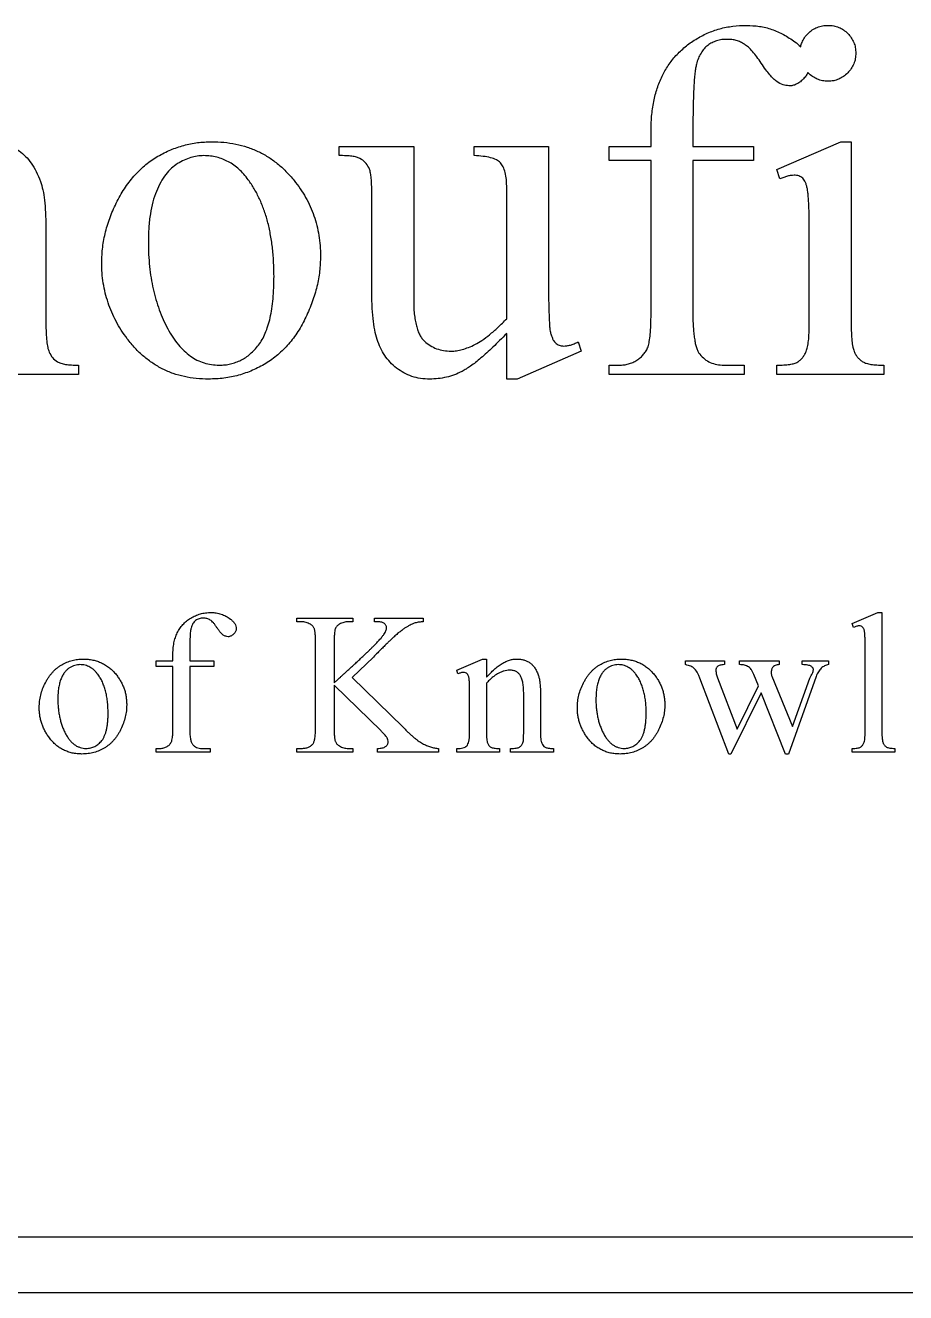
# Model space of a CAD drawing. Header units: millimetres. Extents: x -130 to 450, y -100 to 100.
# Drawn here: x 127.4 to 206.2, y -100 to 13.4 of the extents above; entities that cross this region are included whole.
import ezdxf

# ---------------------------------------------------------------- set-up
doc = ezdxf.new("R2010")
doc.units = ezdxf.units.MM

msp = doc.modelspace()

# ---------------------------------------------------------------- linework, layer by layer
at = {"color": 7, "linetype": 'Continuous', "lineweight": 25}
for p, q in [((183.43, 2.6), (183.43, 3.89)), ((187.18, 4.06), (187.18, 2.6)), ((155.51, 2.6), (162.18, 2.6)), ((155.51, 1.77), (155.51, 2.6)), ((162.18, 2.6), (162.18, -11.09)), ((167.59, 2.6), (174.26, 2.6)), ((167.59, 1.77), (167.59, 2.6)), ((174.26, 2.6), (174.26, -9.9)), ((179.68, 2.6), (183.43, 2.6)), ((179.68, 1.35), (179.68, 2.6)), ((187.18, 2.6), (192.59, 2.6)), ((192.59, 2.6), (192.59, 1.35)), ((194.68, 0.52), (200.42, 3.02)), ((200.42, 3.02), (201.34, 3.02)), ((201.34, 3.02), (201.34, -13.23)), ((183.43, 1.35), (179.68, 1.35)), ((183.43, -12.4), (183.43, 1.35)), ((187.18, 1.35), (187.18, -12.4)), ((192.59, 1.35), (187.18, 1.35)), ((194.94, -0.32), (194.68, 0.52)), ((158.43, -10.27), (158.43, -1.15)), ((170.51, -12.83), (170.51, -1.15)), ((129.26, -4.6), (129.26, -13.23)), ((197.59, -13.23), (197.59, -5.32)), ((170.51, -18.23), (170.51, -14.15)), ((177.18, -15.73), (171.45, -18.23)), ((176.91, -14.9), (177.18, -15.73)), ((132.18, -16.98), (132.18, -17.82)), ((179.68, -16.98), (180.57, -16.98)), ((179.68, -17.82), (179.68, -16.98)), ((189.95, -16.98), (191.76, -16.98)), ((191.76, -16.98), (191.76, -17.82)), ((194.68, -17.82), (194.68, -16.98)), ((204.26, -16.98), (204.26, -17.82)), ((132.18, -17.82), (122.59, -17.82)), ((191.76, -17.82), (179.68, -17.82)), ((204.26, -17.82), (194.68, -17.82)), ((171.45, -18.23), (170.51, -18.23)), ((151.73, -39.62), (156.73, -39.62)), ((151.73, -39.96), (151.73, -39.62)), ((156.73, -39.62), (156.73, -39.96)), ((158.67, -39.62), (163.02, -39.62)), ((158.67, -39.96), (158.67, -39.62)), ((163.02, -39.62), (163.02, -39.96)), ((201.43, -40.12), (203.72, -39.12)), ((203.72, -39.12), (204.09, -39.12)), ((204.09, -39.12), (204.09, -49.79)), ((152.14, -39.96), (151.73, -39.96)), ((156.73, -39.96), (156.33, -39.96)), ((158.94, -39.96), (158.67, -39.96)), ((201.56, -40.46), (201.43, -40.12)), ((153.39, -49.46), (153.39, -41.79)), ((155.06, -41.79), (155.06, -45.41)), ((140.63, -43.46), (140.63, -42.94)), ((142.13, -42.87), (142.13, -43.46)), ((202.59, -49.79), (202.59, -42.46)), ((139.13, -43.46), (140.63, -43.46)), ((139.13, -43.96), (139.13, -43.46)), ((140.63, -43.96), (139.13, -43.96)), ((140.63, -49.46), (140.63, -43.96)), ((142.13, -43.46), (144.29, -43.46)), ((142.13, -43.96), (142.13, -49.46)), ((144.29, -43.96), (142.13, -43.96)), ((144.29, -43.46), (144.29, -43.96)), ((158.57, -43.11), (156.67, -44.93)), ((166.03, -44.29), (168.33, -43.29)), ((168.33, -43.29), (168.69, -43.29)), ((168.69, -43.29), (168.69, -44.92)), ((186.52, -43.46), (189.99, -43.46)), ((186.52, -43.79), (186.52, -43.46)), ((189.99, -43.46), (189.99, -43.79)), ((191.35, -43.46), (194.9, -43.46)), ((191.35, -43.79), (191.35, -43.46)), ((194.9, -43.46), (194.9, -43.79)), ((196.96, -43.46), (199.32, -43.46)), ((196.96, -43.79), (196.96, -43.46)), ((199.32, -43.46), (199.32, -43.79)), ((156.67, -44.93), (161.24, -49.39)), ((166.14, -44.62), (166.03, -44.29)), ((190.4, -51.79), (187.79, -44.99)), ((189.38, -44.96), (191.14, -49.57)), ((193.04, -45.7), (192.63, -44.66)), ((194.25, -44.82), (196.09, -49.34)), ((198.2, -44.85), (195.74, -51.79)), ((196.09, -49.34), (197.63, -44.99)), ((155.06, -45.62), (155.06, -49.46)), ((159.26, -49.72), (155.06, -45.62)), ((168.69, -45.45), (168.69, -49.79)), ((172.03, -49.79), (172.03, -46.42)), ((173.53, -46.34), (173.53, -49.79)), ((193.28, -46.31), (190.57, -51.79)), ((191.14, -49.57), (193.04, -45.7)), ((195.46, -51.79), (193.28, -46.31)), ((167.19, -49.79), (167.19, -46.62)), ((139.13, -51.29), (139.48, -51.29)), ((139.13, -51.62), (139.13, -51.29)), ((143.96, -51.62), (139.13, -51.62)), ((143.24, -51.29), (143.96, -51.29)), ((143.96, -51.29), (143.96, -51.62)), ((151.73, -51.29), (152.14, -51.29)), ((151.73, -51.62), (151.73, -51.29)), ((156.73, -51.62), (151.73, -51.62)), ((156.33, -51.29), (156.73, -51.29)), ((156.73, -51.29), (156.73, -51.62)), ((158.93, -51.62), (158.93, -51.29)), ((164.39, -51.62), (158.93, -51.62)), ((164.39, -51.29), (164.39, -51.62)), ((166.03, -51.29), (166.19, -51.29)), ((166.03, -51.62), (166.03, -51.29)), ((169.86, -51.62), (166.03, -51.62)), ((169.86, -51.29), (169.86, -51.62)), ((170.86, -51.29), (171.01, -51.29)), ((170.86, -51.62), (170.86, -51.29)), ((174.69, -51.62), (170.86, -51.62)), ((174.69, -51.29), (174.69, -51.62)), ((190.57, -51.79), (190.4, -51.79)), ((195.74, -51.79), (195.46, -51.79)), ((201.43, -51.62), (201.43, -51.29)), ((205.26, -51.62), (201.43, -51.62)), ((205.26, -51.29), (205.26, -51.62)), ((-90, -95), (410, -95)), ((-90, -100), (410, -100))]:
    msp.add_line(p, q, dxfattribs=at)
for points, knots in [([(183.43, 3.89), (183.43, 4.36), (183.45, 5.27), (183.64, 6.58), (183.95, 7.78), (184.38, 8.88), (184.95, 9.86), (185.64, 10.74), (186.47, 11.53), (187.41, 12.2), (188.45, 12.75), (189.57, 13.15), (190.75, 13.39), (191.56, 13.42), (191.97, 13.43)], [0, 0, 0, 0, 0.097979, 0.189595, 0.274393, 0.354983, 0.432594, 0.510026, 0.587885, 0.668751, 0.750274, 0.831754, 0.914565, 1, 1, 1, 1]), ([(191.97, 13.43), (192.36, 13.42), (193.13, 13.38), (194.25, 13.1), (195.32, 12.63), (195.97, 12.19), (196.3, 11.97)], [0, 0, 0, 0, 0.249049, 0.494674, 0.742774, 1, 1, 1, 1]), ([(196.82, 11.52), (196.85, 11.65), (196.94, 11.93), (197.15, 12.34), (197.47, 12.71), (197.85, 13.04), (198.29, 13.27), (198.77, 13.41), (199.1, 13.42), (199.27, 13.43)], [0.146384, 0.146384, 0.146384, 0.146384, 0.2488428, 0.3702123, 0.4958378, 0.6227317, 0.7463362, 0.870427, 1, 1, 1, 1]), ([(199.27, 13.43), (199.44, 13.43), (199.77, 13.41), (200.24, 13.26), (200.67, 13.04), (201.04, 12.71), (201.36, 12.34), (201.59, 11.91), (201.73, 11.44), (201.75, 11.11), (201.76, 10.95)], [0, 0, 0, 0, 0.128798, 0.25054, 0.373518, 0.5, 0.626482, 0.74946, 0.871202, 1, 1, 1, 1]), ([(190.25, 12.18), (190.08, 12.18), (189.76, 12.17), (189.3, 12.06), (188.88, 11.89), (188.5, 11.65), (188.16, 11.34), (187.88, 10.94), (187.65, 10.47), (187.5, 10.02), (187.41, 9.57), (187.34, 9.12), (187.29, 8.55), (187.25, 7.87), (187.22, 7.08), (187.19, 6.18), (187.18, 5.16), (187.18, 4.44), (187.18, 4.06)], [0, 0, 0, 0, 0.050787, 0.098018, 0.144081, 0.189955, 0.236201, 0.284883, 0.337666, 0.395444, 0.430886, 0.478036, 0.536293, 0.605798, 0.687218, 0.779942, 0.883973, 1, 1, 1, 1]), ([(191.78, 11.74), (191.67, 11.81), (191.44, 11.95), (191.06, 12.08), (190.66, 12.17), (190.39, 12.18), (190.25, 12.18)], [0, 0, 0, 0, 0.248112, 0.495866, 0.742445, 1, 1, 1, 1]), ([(195.77, 8.02), (195.59, 8.04), (195.21, 8.09), (194.74, 8.34), (194.36, 8.66), (194.03, 9.02), (193.66, 9.49), (193.3, 10.04), (192.92, 10.6), (192.53, 11.08), (192.17, 11.47), (191.9, 11.65), (191.78, 11.74)], [0, 0, 0, 0, 0.095556, 0.206053, 0.275264, 0.362271, 0.467164, 0.592324, 0.718144, 0.827022, 0.921352, 1, 1, 1, 1]), ([(201.76, 10.95), (201.75, 10.78), (201.73, 10.45), (201.59, 9.98), (201.36, 9.54), (201.04, 9.16), (200.66, 8.84), (200.24, 8.6), (199.77, 8.46), (199.44, 8.44), (199.27, 8.43)], [0, 0, 0, 0, 0.128162, 0.250892, 0.373264, 0.501672, 0.62753, 0.750696, 0.871838, 1, 1, 1, 1]), ([(197.46, 9.2), (197.46, 9.19), (197.4, 9.08), (197.27, 8.86), (197.02, 8.58), (196.73, 8.33), (196.42, 8.15), (196.1, 8.03), (195.88, 8.02), (195.77, 8.02)], [0.2208136, 0.2208136, 0.2208136, 0.2208136, 0.2315426, 0.3574728, 0.4967245, 0.6344559, 0.7612085, 0.8824936, 1, 1, 1, 1]), ([(199.27, 8.43), (199.1, 8.44), (198.77, 8.46), (198.3, 8.6), (197.87, 8.84), (197.6, 9.06), (197.47, 9.19), (197.46, 9.2)], [0, 0, 0, 0, 0.127533, 0.2496606, 0.3722219, 0.5, 0.511951, 0.511951, 0.511951, 0.511951]), ([(123.99, 3.02), (124.26, 3.01), (124.78, 2.99), (125.54, 2.83), (126.24, 2.58), (126.87, 2.2), (127.46, 1.71), (127.97, 1.09), (128.42, 0.33), (128.65, -0.24), (128.77, -0.54)], [0, 0, 0, 0, 0.126236, 0.24459, 0.359335, 0.472245, 0.589054, 0.713146, 0.849393, 1, 1, 1, 1]), ([(134.26, -7.8), (134.27, -7.34), (134.31, -6.41), (134.58, -5.03), (135.01, -3.65), (135.52, -2.53), (135.99, -1.66), (136.37, -1.04), (136.8, -0.47), (137.24, 0.06), (137.71, 0.54), (138.2, 0.98), (138.72, 1.38), (139.46, 1.83), (140.41, 2.31), (141.6, 2.71), (142.82, 2.98), (143.65, 3), (144.07, 3.02)], [0, 0, 0, 0, 0.085205, 0.171356, 0.259661, 0.351428, 0.397563, 0.442637, 0.485963, 0.528389, 0.569807, 0.610451, 0.650808, 0.690992, 0.769929, 0.846679, 0.923228, 1, 1, 1, 1]), ([(144.07, 3.02), (144.45, 3.01), (145.18, 2.99), (146.26, 2.82), (147.27, 2.55), (148.23, 2.17), (149.14, 1.69), (149.98, 1.08), (150.77, 0.37), (151.23, -0.17), (151.47, -0.44)], [0, 0, 0, 0, 0.133184, 0.260762, 0.384261, 0.505075, 0.625496, 0.747346, 0.871501, 1, 1, 1, 1]), ([(143.39, 1.77), (143.2, 1.76), (142.8, 1.74), (142.21, 1.6), (141.62, 1.38), (141.03, 1.06), (140.46, 0.65), (139.96, 0.08), (139.51, -0.62), (139.12, -1.45), (138.8, -2.4), (138.59, -3.48), (138.45, -4.69), (138.43, -5.54), (138.43, -5.98)], [0, 0, 0, 0, 0.057086, 0.114771, 0.176202, 0.240704, 0.308495, 0.381023, 0.461005, 0.549257, 0.646645, 0.753179, 0.87092, 1, 1, 1, 1]), ([(147.37, -0.39), (147.24, -0.22), (146.99, 0.12), (146.55, 0.56), (146.09, 0.94), (145.6, 1.23), (145.09, 1.47), (144.55, 1.64), (143.98, 1.75), (143.59, 1.76), (143.39, 1.77)], [0, 0, 0, 0, 0.13773, 0.267731, 0.392513, 0.51413, 0.632878, 0.753106, 0.874022, 1, 1, 1, 1]), ([(158.43, -1.15), (158.42, -0.94), (158.41, -0.56), (158.37, -0.04), (158.29, 0.38), (158.14, 0.79), (157.85, 1.19), (157.45, 1.49), (157.04, 1.65), (156.62, 1.73), (156.1, 1.77), (155.72, 1.77), (155.51, 1.77)], [0, 0, 0, 0, 0.126966, 0.231806, 0.318137, 0.384667, 0.498383, 0.613655, 0.681897, 0.766932, 0.873089, 1, 1, 1, 1]), ([(170.51, -1.15), (170.5, -0.89), (170.5, -0.42), (170.39, 0.23), (170.22, 0.74), (169.96, 1.15), (169.56, 1.43), (169.03, 1.61), (168.36, 1.73), (167.86, 1.75), (167.59, 1.77)], [0, 0, 0, 0, 0.158927, 0.291646, 0.400524, 0.490827, 0.581572, 0.694331, 0.832775, 1, 1, 1, 1]), ([(196.23, 0.02), (196.14, 0.01), (195.94, 0), (195.63, -0.07), (195.29, -0.17), (195.06, -0.27), (194.94, -0.32)], [0, 0, 0, 0, 0.209521, 0.443091, 0.707545, 1, 1, 1, 1]), ([(197.42, -1.21), (197.4, -1.1), (197.35, -0.91), (197.26, -0.64), (197.15, -0.42), (196.97, -0.21), (196.66, -0.01), (196.38, 0.01), (196.23, 0.02)], [0, 0, 0, 0, 0.1706288, 0.3211883, 0.4461506, 0.5587472, 0.7663823, 1, 1, 1, 1]), ([(128.77, -0.54), (128.85, -0.79), (129.02, -1.33), (129.15, -2.27), (129.24, -3.37), (129.25, -4.17), (129.26, -4.6)], [0, 0, 0, 0, 0.189566, 0.417492, 0.687761, 1, 1, 1, 1]), ([(149.68, -9.01), (149.67, -8.57), (149.65, -7.7), (149.55, -6.44), (149.36, -5.25), (149.12, -4.13), (148.8, -3.09), (148.4, -2.11), (147.93, -1.21), (147.56, -0.66), (147.37, -0.39)], [0, 0, 0, 0, 0.147098, 0.286715, 0.41879, 0.54443, 0.664662, 0.78014, 0.891782, 1, 1, 1, 1]), ([(151.47, -0.44), (151.66, -0.69), (152.03, -1.18), (152.52, -1.96), (152.93, -2.77), (153.26, -3.61), (153.52, -4.47), (153.7, -5.37), (153.82, -6.29), (153.83, -6.91), (153.84, -7.22)], [0, 0, 0, 0, 0.127751, 0.252236, 0.375792, 0.498193, 0.621569, 0.744918, 0.871081, 1, 1, 1, 1]), ([(197.59, -5.32), (197.59, -5.07), (197.6, -4.58), (197.58, -3.9), (197.57, -3.28), (197.56, -2.73), (197.53, -2.25), (197.5, -1.84), (197.47, -1.5), (197.44, -1.3), (197.42, -1.21)], [0, 0, 0, 0, 0.183531, 0.35127, 0.501609, 0.634548, 0.751799, 0.851789, 0.93444, 1, 1, 1, 1]), ([(138.43, -5.98), (138.43, -6.35), (138.44, -7.07), (138.53, -8.14), (138.66, -9.17), (138.85, -10.16), (139.1, -11.11), (139.4, -12.02), (139.75, -12.9), (140.15, -13.72), (140.6, -14.48), (141.09, -15.15), (141.62, -15.71), (142.18, -16.18), (142.77, -16.54), (143.41, -16.8), (144.08, -16.95), (144.54, -16.97), (144.77, -16.98)], [0, 0, 0, 0, 0.079275, 0.155505, 0.229811, 0.301493, 0.371825, 0.440524, 0.507876, 0.574385, 0.637946, 0.696969, 0.752044, 0.803378, 0.852949, 0.901687, 0.949978, 1, 1, 1, 1]), ([(136.54, -14.62), (136.35, -14.36), (135.99, -13.86), (135.53, -13.06), (135.14, -12.24), (134.82, -11.4), (134.56, -10.53), (134.39, -9.64), (134.27, -8.73), (134.26, -8.11), (134.26, -7.8)], [0, 0, 0, 0, 0.128499, 0.254011, 0.377298, 0.500828, 0.623214, 0.747373, 0.872771, 1, 1, 1, 1]), ([(153.84, -7.22), (153.82, -7.68), (153.79, -8.59), (153.54, -9.96), (153.12, -11.33), (152.65, -12.46), (152.2, -13.34), (151.83, -13.97), (151.42, -14.56), (150.99, -15.1), (150.52, -15.6), (150.03, -16.05), (149.5, -16.47), (148.75, -16.96), (147.77, -17.47), (146.51, -17.91), (145.19, -18.19), (144.29, -18.22), (143.83, -18.23)], [0, 0, 0, 0, 0.081802, 0.164727, 0.25116, 0.340895, 0.386013, 0.429836, 0.472733, 0.514602, 0.555425, 0.595982, 0.636502, 0.676999, 0.757054, 0.836503, 0.917023, 1, 1, 1, 1]), ([(144.77, -16.98), (144.95, -16.98), (145.29, -16.97), (145.79, -16.88), (146.27, -16.74), (146.73, -16.54), (147.16, -16.29), (147.56, -15.98), (147.94, -15.61), (148.3, -15.18), (148.64, -14.69), (148.91, -14.11), (149.15, -13.46), (149.35, -12.72), (149.49, -11.91), (149.6, -11.02), (149.67, -10.04), (149.67, -9.37), (149.68, -9.01)], [0, 0, 0, 0, 0.049534, 0.097825, 0.144973, 0.191502, 0.238909, 0.287022, 0.336879, 0.389534, 0.445276, 0.505844, 0.571782, 0.643484, 0.722082, 0.807453, 0.899802, 1, 1, 1, 1]), ([(174.26, -9.9), (174.26, -10.16), (174.26, -10.66), (174.26, -11.37), (174.28, -11.99), (174.3, -12.53), (174.32, -13), (174.33, -13.38), (174.36, -13.69), (174.4, -13.98), (174.48, -14.26), (174.58, -14.55), (174.7, -14.79), (174.89, -15.02), (175.18, -15.22), (175.45, -15.26), (175.59, -15.27)], [0, 0, 0, 0, 0.1315046, 0.2488856, 0.3532425, 0.443507, 0.5218256, 0.5860305, 0.637399, 0.6747482, 0.7330018, 0.7838852, 0.8281254, 0.8659771, 0.9334997, 1, 1, 1, 1]), ([(163.61, -18.23), (163.34, -18.22), (162.8, -18.2), (162.02, -18.01), (161.3, -17.69), (160.64, -17.26), (160.06, -16.73), (159.57, -16.12), (159.19, -15.43), (158.89, -14.67), (158.67, -13.78), (158.53, -12.76), (158.44, -11.57), (158.43, -10.72), (158.43, -10.27)], [0, 0, 0, 0, 0.07698, 0.150265, 0.222235, 0.295142, 0.368269, 0.440086, 0.511815, 0.585875, 0.668094, 0.764576, 0.874879, 1, 1, 1, 1]), ([(162.18, -11.09), (162.18, -11.32), (162.18, -11.76), (162.23, -12.38), (162.3, -12.94), (162.41, -13.44), (162.55, -13.88), (162.7, -14.27), (162.91, -14.59), (163.21, -14.92), (163.65, -15.25), (164.23, -15.53), (164.86, -15.7), (165.29, -15.72), (165.51, -15.73)], [0, 0, 0, 0, 0.104317, 0.199928, 0.28618, 0.363537, 0.43423, 0.496966, 0.553724, 0.605776, 0.704314, 0.800711, 0.898289, 1, 1, 1, 1]), ([(180.57, -16.98), (180.71, -16.98), (180.99, -16.97), (181.4, -16.88), (181.8, -16.75), (182.16, -16.55), (182.49, -16.31), (182.77, -16.02), (183, -15.7), (183.18, -15.31), (183.29, -14.81), (183.38, -14.17), (183.41, -13.34), (183.42, -12.73), (183.43, -12.4)], [0, 0, 0, 0, 0.069195, 0.135488, 0.202012, 0.268495, 0.334432, 0.398814, 0.461227, 0.524451, 0.602117, 0.70675, 0.83881, 1, 1, 1, 1]), ([(187.18, -12.4), (187.17, -12.63), (187.17, -13.06), (187.21, -13.67), (187.25, -14.22), (187.33, -14.7), (187.4, -15.12), (187.51, -15.48), (187.62, -15.78), (187.74, -15.93), (187.79, -16.01)], [0, 0, 0, 0, 0.1827179, 0.3480927, 0.497928, 0.6293613, 0.7440941, 0.8430392, 0.9288541, 1, 1, 1, 1]), ([(129.26, -13.23), (129.26, -13.53), (129.27, -14.06), (129.32, -14.79), (129.39, -15.36), (129.5, -15.68), (129.55, -15.82)], [0, 0, 0, 0, 0.336328, 0.613514, 0.832993, 1, 1, 1, 1]), ([(165.51, -15.73), (165.68, -15.72), (166.02, -15.71), (166.55, -15.59), (167.1, -15.39), (167.7, -15.14), (168.33, -14.75), (169.01, -14.24), (169.75, -13.59), (170.25, -13.09), (170.51, -12.83)], [0, 0, 0, 0, 0.0826883, 0.1736467, 0.2713093, 0.3795482, 0.502248, 0.6459986, 0.811933, 1, 1, 1, 1]), ([(194.68, -16.98), (194.89, -16.98), (195.28, -16.97), (195.81, -16.93), (196.22, -16.84), (196.55, -16.72), (196.78, -16.53), (196.99, -16.32), (197.17, -16.06), (197.33, -15.73), (197.46, -15.31), (197.53, -14.75), (197.58, -14.04), (197.59, -13.52), (197.59, -13.23)], [0, 0, 0, 0, 0.112153, 0.205259, 0.279081, 0.336012, 0.385886, 0.43685, 0.492701, 0.552556, 0.626732, 0.725093, 0.850112, 1, 1, 1, 1]), ([(201.34, -13.23), (201.35, -13.52), (201.35, -14.05), (201.39, -14.76), (201.47, -15.31), (201.58, -15.73), (201.74, -16.04), (201.92, -16.29), (202.14, -16.51), (202.39, -16.7), (202.72, -16.84), (203.14, -16.92), (203.67, -16.98), (204.05, -16.98), (204.26, -16.98)], [0, 0, 0, 0, 0.152269, 0.276145, 0.374566, 0.445945, 0.503789, 0.558741, 0.61054, 0.662966, 0.722935, 0.797921, 0.890066, 1, 1, 1, 1]), ([(143.83, -18.23), (143.46, -18.22), (142.73, -18.2), (141.66, -18.03), (140.65, -17.75), (139.71, -17.35), (138.82, -16.83), (137.99, -16.21), (137.22, -15.47), (136.77, -14.91), (136.54, -14.62)], [0, 0, 0, 0, 0.131786, 0.258818, 0.381131, 0.502198, 0.622191, 0.744251, 0.869436, 1, 1, 1, 1]), ([(170.51, -14.15), (170.3, -14.36), (169.89, -14.77), (169.3, -15.36), (168.74, -15.87), (168.22, -16.33), (167.75, -16.73), (167.3, -17.05), (166.9, -17.32), (166.42, -17.6), (165.83, -17.86), (165.11, -18.07), (164.37, -18.21), (163.87, -18.22), (163.61, -18.23)], [0, 0, 0, 0, 0.109695, 0.20993, 0.301888, 0.385006, 0.460524, 0.526989, 0.584867, 0.635657, 0.727686, 0.818121, 0.908488, 1, 1, 1, 1]), ([(129.55, -15.82), (129.64, -15.99), (129.82, -16.33), (130.21, -16.66), (130.62, -16.84), (131.05, -16.92), (131.58, -16.98), (131.96, -16.98), (132.18, -16.98)], [0, 0, 0, 0, 0.186247, 0.372458, 0.483365, 0.622047, 0.794567, 1, 1, 1, 1]), ([(175.59, -15.27), (175.69, -15.26), (175.9, -15.25), (176.22, -15.19), (176.56, -15.06), (176.79, -14.96), (176.91, -14.9)], [0, 0, 0, 0, 0.217179, 0.457013, 0.715835, 1, 1, 1, 1]), ([(187.79, -16.01), (187.93, -16.16), (188.2, -16.46), (188.73, -16.75), (189.31, -16.96), (189.73, -16.97), (189.95, -16.98)], [0, 0, 0, 0, 0.249686, 0.490095, 0.736083, 1, 1, 1, 1]), ([(140.63, -42.94), (140.63, -42.75), (140.64, -42.39), (140.71, -41.86), (140.84, -41.38), (141.01, -40.94), (141.23, -40.55), (141.51, -40.2), (141.84, -39.88), (142.22, -39.61), (142.64, -39.4), (143.08, -39.24), (143.56, -39.14), (143.88, -39.13), (144.05, -39.12)], [0, 0, 0, 0, 0.097979, 0.189595, 0.274393, 0.354983, 0.432594, 0.510026, 0.587885, 0.668751, 0.750274, 0.831754, 0.914565, 1, 1, 1, 1]), ([(143.36, -39.62), (143.29, -39.62), (143.16, -39.63), (142.98, -39.67), (142.81, -39.74), (142.66, -39.84), (142.52, -39.96), (142.41, -40.12), (142.32, -40.31), (142.25, -40.49), (142.22, -40.67), (142.19, -40.85), (142.17, -41.07), (142.16, -41.35), (142.14, -41.66), (142.13, -42.02), (142.13, -42.43), (142.13, -42.72), (142.13, -42.87)], [0, 0, 0, 0, 0.050787, 0.098018, 0.144081, 0.189955, 0.236201, 0.284883, 0.337666, 0.395444, 0.430886, 0.478036, 0.536293, 0.605798, 0.687218, 0.779942, 0.883973, 1, 1, 1, 1]), ([(143.97, -39.8), (143.92, -39.77), (143.83, -39.72), (143.68, -39.66), (143.52, -39.63), (143.41, -39.62), (143.36, -39.62)], [0, 0, 0, 0, 0.248112, 0.495866, 0.742445, 1, 1, 1, 1]), ([(144.05, -39.12), (144.2, -39.13), (144.51, -39.14), (144.95, -39.26), (145.38, -39.44), (145.64, -39.62), (145.77, -39.71)], [0, 0, 0, 0, 0.249049, 0.494674, 0.742774, 1, 1, 1, 1]), ([(145.56, -41.29), (145.49, -41.28), (145.34, -41.26), (145.15, -41.16), (145, -41.03), (144.87, -40.89), (144.72, -40.7), (144.57, -40.48), (144.42, -40.25), (144.27, -40.06), (144.12, -39.91), (144.02, -39.83), (143.97, -39.8)], [0, 0, 0, 0, 0.095556, 0.206053, 0.275264, 0.362271, 0.467164, 0.592324, 0.718144, 0.827022, 0.921352, 1, 1, 1, 1]), ([(146.29, -40.57), (146.29, -40.62), (146.28, -40.7), (146.24, -40.83), (146.16, -40.95), (146.06, -41.06), (145.95, -41.16), (145.83, -41.23), (145.7, -41.28), (145.61, -41.29), (145.56, -41.29)], [0, 0, 0, 0, 0.115441, 0.231543, 0.357473, 0.496724, 0.634456, 0.761209, 0.882494, 1, 1, 1, 1]), ([(145.77, -39.71), (145.85, -39.77), (146, -39.89), (146.17, -40.11), (146.28, -40.33), (146.29, -40.5), (146.29, -40.57)], [0, 0, 0, 0, 0.287119, 0.540647, 0.774331, 1, 1, 1, 1]), ([(152.93, -40.17), (152.87, -40.14), (152.74, -40.07), (152.55, -40.01), (152.34, -39.96), (152.21, -39.96), (152.14, -39.96)], [0, 0, 0, 0, 0.255494, 0.504662, 0.751525, 1, 1, 1, 1]), ([(153.28, -40.55), (153.26, -40.52), (153.23, -40.44), (153.15, -40.34), (153.05, -40.25), (152.97, -40.2), (152.93, -40.17)], [0, 0, 0, 0, 0.223574, 0.460134, 0.7158, 1, 1, 1, 1]), ([(153.39, -41.79), (153.39, -41.71), (153.39, -41.57), (153.39, -41.37), (153.38, -41.18), (153.37, -41.02), (153.35, -40.88), (153.33, -40.75), (153.31, -40.64), (153.29, -40.58), (153.28, -40.55)], [0, 0, 0, 0, 0.17971, 0.342746, 0.489146, 0.6212, 0.738882, 0.84024, 0.92795, 1, 1, 1, 1]), ([(155.54, -40.16), (155.49, -40.19), (155.41, -40.24), (155.31, -40.34), (155.22, -40.46), (155.15, -40.61), (155.11, -40.8), (155.08, -41.06), (155.06, -41.4), (155.06, -41.65), (155.06, -41.79)], [0, 0, 0, 0, 0.083395, 0.162866, 0.243456, 0.327042, 0.432175, 0.579351, 0.767901, 1, 1, 1, 1]), ([(156.33, -39.96), (156.26, -39.96), (156.12, -39.96), (155.92, -40), (155.73, -40.07), (155.6, -40.13), (155.54, -40.16)], [0, 0, 0, 0, 0.24618, 0.490174, 0.742168, 1, 1, 1, 1]), ([(159.75, -40.47), (159.75, -40.43), (159.74, -40.37), (159.7, -40.27), (159.64, -40.19), (159.56, -40.1), (159.45, -40.04), (159.31, -39.99), (159.13, -39.96), (159.01, -39.96), (158.94, -39.96)], [0, 0, 0, 0, 0.093168, 0.185083, 0.281789, 0.388686, 0.50913, 0.646413, 0.809562, 1, 1, 1, 1]), ([(159.51, -41.09), (159.55, -41.03), (159.61, -40.92), (159.69, -40.76), (159.74, -40.61), (159.74, -40.51), (159.75, -40.47)], [0, 0, 0, 0, 0.3001591, 0.5612078, 0.7925491, 1, 1, 1, 1]), ([(163.02, -39.96), (162.9, -39.96), (162.66, -39.97), (162.37, -40.04), (162.14, -40.12), (161.96, -40.2), (161.76, -40.3), (161.54, -40.43), (161.29, -40.58), (161.03, -40.79), (160.73, -41.02), (160.53, -41.2), (160.42, -41.29)], [0, 0, 0, 0, 0.123093, 0.238171, 0.297073, 0.364501, 0.439624, 0.524585, 0.620443, 0.731153, 0.858108, 1, 1, 1, 1]), ([(202.06, -40.31), (202.03, -40.32), (201.95, -40.32), (201.83, -40.35), (201.7, -40.39), (201.6, -40.43), (201.56, -40.46)], [0, 0, 0, 0, 0.201697, 0.432659, 0.701076, 1, 1, 1, 1]), ([(202.59, -42.46), (202.59, -42.35), (202.59, -42.15), (202.59, -41.87), (202.59, -41.62), (202.58, -41.41), (202.57, -41.22), (202.56, -41.07), (202.55, -40.94), (202.54, -40.83), (202.51, -40.71), (202.48, -40.59), (202.43, -40.5), (202.35, -40.41), (202.23, -40.33), (202.12, -40.32), (202.06, -40.31)], [0, 0, 0, 0, 0.130291, 0.247558, 0.350728, 0.441958, 0.519115, 0.583322, 0.634537, 0.672925, 0.731927, 0.783096, 0.826336, 0.862623, 0.929492, 1, 1, 1, 1]), ([(156.29, -44.29), (156.4, -44.19), (156.61, -44), (156.92, -43.72), (157.21, -43.45), (157.48, -43.19), (157.74, -42.95), (157.98, -42.72), (158.21, -42.5), (158.42, -42.29), (158.62, -42.1), (158.79, -41.92), (158.95, -41.75), (159.09, -41.59), (159.22, -41.45), (159.34, -41.32), (159.43, -41.2), (159.48, -41.12), (159.51, -41.09)], [0, 0, 0, 0, 0.096476, 0.18806, 0.275179, 0.35822, 0.435989, 0.509688, 0.578928, 0.644109, 0.704026, 0.759901, 0.810937, 0.857539, 0.899713, 0.93747, 0.970913, 1, 1, 1, 1]), ([(160.42, -41.29), (160.4, -41.31), (160.33, -41.37), (160.22, -41.49), (160.05, -41.64), (159.84, -41.85), (159.59, -42.1), (159.29, -42.39), (158.94, -42.74), (158.7, -42.98), (158.57, -43.11)], [0, 0, 0, 0, 0.038321, 0.100744, 0.188692, 0.300749, 0.439038, 0.600734, 0.787958, 1, 1, 1, 1]), ([(128.66, -47.61), (128.67, -47.43), (128.68, -47.06), (128.79, -46.51), (128.96, -45.95), (129.16, -45.51), (129.35, -45.16), (129.51, -44.91), (129.67, -44.68), (129.85, -44.47), (130.04, -44.28), (130.24, -44.1), (130.45, -43.94), (130.74, -43.76), (131.12, -43.57), (131.6, -43.41), (132.09, -43.3), (132.42, -43.29), (132.58, -43.29)], [0, 0, 0, 0, 0.085205, 0.171356, 0.259661, 0.351428, 0.397563, 0.442637, 0.485963, 0.528389, 0.569807, 0.610451, 0.650808, 0.690992, 0.769929, 0.846679, 0.923228, 1, 1, 1, 1]), ([(132.31, -43.79), (132.23, -43.79), (132.08, -43.8), (131.84, -43.86), (131.6, -43.94), (131.37, -44.07), (131.14, -44.24), (130.94, -44.46), (130.76, -44.74), (130.6, -45.07), (130.48, -45.45), (130.39, -45.89), (130.34, -46.37), (130.33, -46.71), (130.33, -46.89)], [0, 0, 0, 0, 0.0570856, 0.1147705, 0.1762021, 0.2407043, 0.3084953, 0.381023, 0.4610052, 0.5492572, 0.646645, 0.753179, 0.8709196, 1, 1, 1, 1]), ([(133.9, -44.65), (133.85, -44.58), (133.75, -44.45), (133.58, -44.27), (133.39, -44.12), (133.2, -44), (132.99, -43.91), (132.77, -43.84), (132.55, -43.79), (132.39, -43.79), (132.31, -43.79)], [0, 0, 0, 0, 0.13773, 0.267731, 0.392513, 0.51413, 0.632878, 0.753106, 0.874022, 1, 1, 1, 1]), ([(132.58, -43.29), (132.73, -43.29), (133.03, -43.3), (133.46, -43.37), (133.87, -43.48), (134.25, -43.63), (134.61, -43.82), (134.95, -44.06), (135.26, -44.35), (135.45, -44.56), (135.55, -44.67)], [0, 0, 0, 0, 0.133184, 0.260762, 0.384261, 0.505075, 0.625496, 0.747346, 0.871501, 1, 1, 1, 1]), ([(168.69, -44.92), (168.81, -44.79), (169.03, -44.55), (169.39, -44.21), (169.73, -43.93), (170.08, -43.7), (170.42, -43.51), (170.75, -43.38), (171.09, -43.3), (171.31, -43.29), (171.42, -43.29)], [0, 0, 0, 0, 0.159311, 0.307304, 0.444215, 0.569757, 0.686838, 0.796613, 0.900243, 1, 1, 1, 1]), ([(171.42, -43.29), (171.53, -43.29), (171.74, -43.3), (172.04, -43.36), (172.32, -43.46), (172.57, -43.61), (172.81, -43.81), (173.01, -44.06), (173.19, -44.36), (173.28, -44.59), (173.33, -44.71)], [0, 0, 0, 0, 0.1262363, 0.2445901, 0.3593354, 0.4722446, 0.5890536, 0.7131459, 0.8493932, 1, 1, 1, 1]), ([(176.83, -47.61), (176.83, -47.43), (176.85, -47.06), (176.96, -46.51), (177.13, -45.95), (177.33, -45.51), (177.52, -45.16), (177.67, -44.91), (177.84, -44.68), (178.02, -44.47), (178.21, -44.28), (178.4, -44.1), (178.61, -43.94), (178.91, -43.76), (179.29, -43.57), (179.76, -43.41), (180.25, -43.3), (180.58, -43.29), (180.75, -43.29)], [0, 0, 0, 0, 0.085205, 0.171356, 0.259661, 0.351428, 0.397563, 0.442637, 0.485963, 0.528389, 0.569807, 0.610451, 0.650808, 0.690992, 0.769929, 0.846679, 0.923228, 1, 1, 1, 1]), ([(180.48, -43.79), (180.4, -43.79), (180.24, -43.8), (180.01, -43.86), (179.77, -43.94), (179.54, -44.07), (179.31, -44.24), (179.11, -44.46), (178.93, -44.74), (178.77, -45.07), (178.64, -45.45), (178.56, -45.89), (178.5, -46.37), (178.5, -46.71), (178.49, -46.89)], [0, 0, 0, 0, 0.0570856, 0.1147705, 0.1762021, 0.2407043, 0.3084953, 0.381023, 0.4610052, 0.5492572, 0.646645, 0.753179, 0.8709196, 1, 1, 1, 1]), ([(182.07, -44.65), (182.02, -44.58), (181.92, -44.45), (181.74, -44.27), (181.56, -44.12), (181.36, -44), (181.16, -43.91), (180.94, -43.84), (180.71, -43.79), (180.56, -43.79), (180.48, -43.79)], [0, 0, 0, 0, 0.13773, 0.267731, 0.392513, 0.51413, 0.632878, 0.753106, 0.874022, 1, 1, 1, 1]), ([(180.75, -43.29), (180.9, -43.29), (181.2, -43.3), (181.63, -43.37), (182.03, -43.48), (182.41, -43.63), (182.78, -43.82), (183.11, -44.06), (183.43, -44.35), (183.62, -44.56), (183.71, -44.67)], [0, 0, 0, 0, 0.133184, 0.260762, 0.384261, 0.505075, 0.625496, 0.747346, 0.871501, 1, 1, 1, 1]), ([(187.79, -44.99), (187.75, -44.89), (187.68, -44.71), (187.55, -44.47), (187.43, -44.27), (187.3, -44.12), (187.15, -44.02), (186.97, -43.92), (186.76, -43.85), (186.6, -43.81), (186.52, -43.79)], [0, 0, 0, 0, 0.172682, 0.319412, 0.441902, 0.542153, 0.636371, 0.743007, 0.863629, 1, 1, 1, 1]), ([(189.99, -43.79), (189.91, -43.8), (189.78, -43.81), (189.61, -43.84), (189.48, -43.88), (189.37, -43.94), (189.31, -44.02), (189.26, -44.11), (189.23, -44.21), (189.23, -44.28), (189.23, -44.32)], [0, 0, 0, 0, 0.205233, 0.37259, 0.507144, 0.612109, 0.701984, 0.794338, 0.89276, 1, 1, 1, 1]), ([(192.07, -43.94), (192.04, -43.92), (191.95, -43.87), (191.78, -43.83), (191.58, -43.8), (191.43, -43.79), (191.35, -43.79)], [0, 0, 0, 0, 0.174156, 0.399619, 0.672922, 1, 1, 1, 1]), ([(192.63, -44.66), (192.59, -44.58), (192.52, -44.43), (192.39, -44.22), (192.25, -44.05), (192.13, -43.97), (192.07, -43.94)], [0, 0, 0, 0, 0.288659, 0.547103, 0.783398, 1, 1, 1, 1]), ([(194.3, -44.05), (194.28, -44.08), (194.24, -44.14), (194.21, -44.26), (194.19, -44.4), (194.18, -44.5), (194.18, -44.55)], [0, 0, 0, 0, 0.199405, 0.427809, 0.69295, 1, 1, 1, 1]), ([(194.9, -43.79), (194.83, -43.79), (194.71, -43.81), (194.54, -43.86), (194.4, -43.94), (194.33, -44.01), (194.3, -44.05)], [0, 0, 0, 0, 0.293656, 0.550188, 0.783181, 1, 1, 1, 1]), ([(197.96, -44.24), (197.96, -44.21), (197.95, -44.15), (197.91, -44.07), (197.84, -44), (197.75, -43.93), (197.62, -43.87), (197.44, -43.83), (197.22, -43.8), (197.05, -43.79), (196.96, -43.79)], [0, 0, 0, 0, 0.068492, 0.140703, 0.220965, 0.314325, 0.430423, 0.581196, 0.770598, 1, 1, 1, 1]), ([(197.63, -44.99), (197.68, -44.92), (197.77, -44.78), (197.87, -44.58), (197.94, -44.4), (197.95, -44.29), (197.96, -44.24)], [0, 0, 0, 0, 0.319713, 0.592798, 0.814513, 1, 1, 1, 1]), ([(199.32, -43.79), (199.26, -43.8), (199.14, -43.82), (198.96, -43.89), (198.8, -43.99), (198.65, -44.11), (198.52, -44.26), (198.4, -44.43), (198.29, -44.63), (198.23, -44.77), (198.2, -44.85)], [0, 0, 0, 0, 0.1165736, 0.2301937, 0.3450267, 0.461104, 0.5835068, 0.7123627, 0.850045, 1, 1, 1, 1]), ([(134.83, -48.1), (134.82, -47.92), (134.82, -47.58), (134.78, -47.07), (134.7, -46.59), (134.61, -46.15), (134.47, -45.73), (134.32, -45.34), (134.13, -44.98), (133.98, -44.76), (133.9, -44.65)], [0, 0, 0, 0, 0.147098, 0.286715, 0.41879, 0.54443, 0.664662, 0.78014, 0.891782, 1, 1, 1, 1]), ([(135.55, -44.67), (135.62, -44.77), (135.77, -44.97), (135.96, -45.28), (136.13, -45.6), (136.26, -45.94), (136.37, -46.28), (136.44, -46.64), (136.48, -47.01), (136.49, -47.26), (136.49, -47.38)], [0, 0, 0, 0, 0.127751, 0.252236, 0.375792, 0.498193, 0.621569, 0.744918, 0.871081, 1, 1, 1, 1]), ([(155.06, -45.41), (155.08, -45.39), (155.13, -45.35), (155.21, -45.27), (155.33, -45.17), (155.47, -45.04), (155.63, -44.89), (155.83, -44.71), (156.05, -44.51), (156.21, -44.36), (156.29, -44.29)], [0, 0, 0, 0, 0.047582, 0.117356, 0.210387, 0.324466, 0.459593, 0.616822, 0.797309, 1, 1, 1, 1]), ([(166.65, -44.49), (166.61, -44.49), (166.53, -44.49), (166.41, -44.52), (166.28, -44.56), (166.19, -44.6), (166.14, -44.62)], [0, 0, 0, 0, 0.212452, 0.449288, 0.708036, 1, 1, 1, 1]), ([(167.19, -46.62), (167.19, -46.52), (167.19, -46.32), (167.19, -46.03), (167.18, -45.78), (167.18, -45.56), (167.17, -45.38), (167.16, -45.22), (167.15, -45.1), (167.13, -44.99), (167.11, -44.87), (167.07, -44.76), (167.02, -44.67), (166.95, -44.58), (166.82, -44.5), (166.71, -44.49), (166.65, -44.49)], [0, 0, 0, 0, 0.132152, 0.250227, 0.354237, 0.445253, 0.523364, 0.587356, 0.637477, 0.674703, 0.73251, 0.782208, 0.82388, 0.859246, 0.925384, 1, 1, 1, 1]), ([(170.78, -44.29), (170.69, -44.29), (170.51, -44.3), (170.25, -44.36), (169.99, -44.45), (169.73, -44.58), (169.47, -44.74), (169.21, -44.94), (168.94, -45.18), (168.78, -45.36), (168.69, -45.45)], [0, 0, 0, 0, 0.1062776, 0.2146083, 0.3269326, 0.4445315, 0.569835, 0.7036407, 0.8462736, 1, 1, 1, 1]), ([(172.03, -46.42), (172.03, -46.33), (172.02, -46.16), (172.01, -45.91), (171.99, -45.67), (171.96, -45.46), (171.92, -45.27), (171.87, -45.09), (171.81, -44.94), (171.74, -44.8), (171.67, -44.68), (171.58, -44.57), (171.47, -44.48), (171.36, -44.41), (171.23, -44.35), (171.09, -44.32), (170.94, -44.29), (170.83, -44.29), (170.78, -44.29)], [0, 0, 0, 0, 0.096201, 0.18603, 0.268673, 0.345318, 0.415338, 0.479746, 0.538849, 0.592617, 0.643408, 0.691259, 0.739811, 0.786769, 0.836444, 0.887386, 0.941669, 1, 1, 1, 1]), ([(173.33, -44.71), (173.36, -44.81), (173.43, -45.03), (173.48, -45.4), (173.52, -45.84), (173.52, -46.16), (173.53, -46.34)], [0, 0, 0, 0, 0.189566, 0.417492, 0.687761, 1, 1, 1, 1]), ([(182.99, -48.1), (182.99, -47.92), (182.98, -47.58), (182.94, -47.07), (182.87, -46.59), (182.77, -46.15), (182.64, -45.73), (182.48, -45.34), (182.3, -44.98), (182.15, -44.76), (182.07, -44.65)], [0, 0, 0, 0, 0.147098, 0.286715, 0.41879, 0.54443, 0.664662, 0.78014, 0.891782, 1, 1, 1, 1]), ([(183.71, -44.67), (183.79, -44.77), (183.94, -44.97), (184.13, -45.28), (184.29, -45.6), (184.43, -45.94), (184.53, -46.28), (184.6, -46.64), (184.65, -47.01), (184.66, -47.26), (184.66, -47.38)], [0, 0, 0, 0, 0.127751, 0.252236, 0.375792, 0.498193, 0.621569, 0.744918, 0.871081, 1, 1, 1, 1]), ([(189.23, -44.32), (189.23, -44.36), (189.24, -44.46), (189.27, -44.62), (189.31, -44.78), (189.36, -44.9), (189.38, -44.96)], [0, 0, 0, 0, 0.213316, 0.445178, 0.710883, 1, 1, 1, 1]), ([(194.18, -44.55), (194.18, -44.6), (194.19, -44.69), (194.23, -44.78), (194.25, -44.82)], [0, 0, 0, 0, 0.476093, 1, 1, 1, 1]), ([(129.57, -50.34), (129.5, -50.24), (129.35, -50.04), (129.17, -49.72), (129.01, -49.39), (128.89, -49.05), (128.78, -48.71), (128.71, -48.35), (128.67, -47.99), (128.66, -47.74), (128.66, -47.61)], [0, 0, 0, 0, 0.128499, 0.254011, 0.377298, 0.500828, 0.623214, 0.747373, 0.872771, 1, 1, 1, 1]), ([(130.33, -46.89), (130.33, -47.04), (130.33, -47.32), (130.37, -47.75), (130.42, -48.16), (130.5, -48.56), (130.6, -48.94), (130.71, -49.3), (130.86, -49.65), (131.02, -49.98), (131.2, -50.29), (131.39, -50.56), (131.6, -50.78), (131.83, -50.97), (132.07, -51.11), (132.32, -51.21), (132.59, -51.28), (132.77, -51.28), (132.87, -51.29)], [0, 0, 0, 0, 0.079275, 0.155505, 0.229811, 0.301493, 0.371825, 0.440524, 0.507876, 0.574385, 0.637946, 0.696969, 0.752044, 0.803378, 0.852949, 0.901687, 0.949978, 1, 1, 1, 1]), ([(136.49, -47.38), (136.49, -47.57), (136.47, -47.93), (136.37, -48.48), (136.21, -49.03), (136.02, -49.48), (135.84, -49.83), (135.69, -50.08), (135.53, -50.32), (135.35, -50.53), (135.17, -50.73), (134.97, -50.92), (134.76, -51.08), (134.46, -51.28), (134.06, -51.48), (133.56, -51.66), (133.03, -51.77), (132.67, -51.78), (132.49, -51.79)], [0, 0, 0, 0, 0.081802, 0.164727, 0.25116, 0.340895, 0.386013, 0.429836, 0.472733, 0.514602, 0.555425, 0.595982, 0.636502, 0.676999, 0.757054, 0.836503, 0.917023, 1, 1, 1, 1]), ([(177.74, -50.34), (177.66, -50.24), (177.52, -50.04), (177.34, -49.72), (177.18, -49.39), (177.05, -49.05), (176.95, -48.71), (176.88, -48.35), (176.83, -47.99), (176.83, -47.74), (176.83, -47.61)], [0, 0, 0, 0, 0.128499, 0.254011, 0.377298, 0.500828, 0.623214, 0.747373, 0.872771, 1, 1, 1, 1]), ([(178.49, -46.89), (178.49, -47.04), (178.5, -47.32), (178.53, -47.75), (178.59, -48.16), (178.66, -48.56), (178.76, -48.94), (178.88, -49.3), (179.02, -49.65), (179.18, -49.98), (179.36, -50.29), (179.56, -50.56), (179.77, -50.78), (179.99, -50.97), (180.23, -51.11), (180.49, -51.21), (180.76, -51.28), (180.94, -51.28), (181.03, -51.29)], [0, 0, 0, 0, 0.079275, 0.155505, 0.229811, 0.301493, 0.371825, 0.440524, 0.507876, 0.574385, 0.637946, 0.696969, 0.752044, 0.803378, 0.852949, 0.901687, 0.949978, 1, 1, 1, 1]), ([(184.66, -47.38), (184.65, -47.57), (184.64, -47.93), (184.54, -48.48), (184.37, -49.03), (184.18, -49.48), (184, -49.83), (183.85, -50.08), (183.69, -50.32), (183.52, -50.53), (183.33, -50.73), (183.13, -50.92), (182.92, -51.08), (182.62, -51.28), (182.23, -51.48), (181.73, -51.66), (181.2, -51.77), (180.84, -51.78), (180.65, -51.79)], [0, 0, 0, 0, 0.081802, 0.164727, 0.25116, 0.340895, 0.386013, 0.429836, 0.472733, 0.514602, 0.555425, 0.595982, 0.636502, 0.676999, 0.757054, 0.836503, 0.917023, 1, 1, 1, 1]), ([(132.87, -51.29), (132.93, -51.29), (133.07, -51.28), (133.27, -51.25), (133.46, -51.19), (133.65, -51.11), (133.82, -51.01), (133.98, -50.89), (134.13, -50.74), (134.28, -50.57), (134.41, -50.37), (134.52, -50.14), (134.62, -49.88), (134.69, -49.58), (134.75, -49.26), (134.8, -48.9), (134.82, -48.51), (134.83, -48.24), (134.83, -48.1)], [0, 0, 0, 0, 0.049534, 0.097825, 0.144973, 0.191502, 0.238909, 0.287022, 0.336879, 0.389534, 0.445276, 0.505844, 0.571782, 0.643484, 0.722082, 0.807453, 0.899802, 1, 1, 1, 1]), ([(181.03, -51.29), (181.1, -51.29), (181.24, -51.28), (181.44, -51.25), (181.63, -51.19), (181.81, -51.11), (181.99, -51.01), (182.15, -50.89), (182.3, -50.74), (182.44, -50.57), (182.58, -50.37), (182.69, -50.14), (182.78, -49.88), (182.86, -49.58), (182.92, -49.26), (182.96, -48.9), (182.99, -48.51), (182.99, -48.24), (182.99, -48.1)], [0, 0, 0, 0, 0.049534, 0.097825, 0.144973, 0.191502, 0.238909, 0.287022, 0.336879, 0.389534, 0.445276, 0.505844, 0.571782, 0.643484, 0.722082, 0.807453, 0.899802, 1, 1, 1, 1]), ([(139.48, -51.29), (139.54, -51.29), (139.65, -51.28), (139.82, -51.25), (139.97, -51.19), (140.12, -51.11), (140.25, -51.02), (140.37, -50.9), (140.46, -50.77), (140.53, -50.62), (140.57, -50.42), (140.61, -50.16), (140.62, -49.83), (140.62, -49.59), (140.63, -49.46)], [0, 0, 0, 0, 0.069195, 0.135488, 0.202012, 0.268495, 0.334432, 0.398814, 0.461227, 0.524451, 0.602117, 0.70675, 0.83881, 1, 1, 1, 1]), ([(142.13, -49.46), (142.13, -49.55), (142.13, -49.72), (142.14, -49.96), (142.16, -50.18), (142.19, -50.38), (142.22, -50.54), (142.26, -50.69), (142.31, -50.81), (142.35, -50.87), (142.37, -50.9)], [0, 0, 0, 0, 0.182718, 0.348093, 0.497928, 0.629361, 0.744094, 0.843039, 0.928854, 1, 1, 1, 1]), ([(153.19, -50.85), (153.2, -50.82), (153.24, -50.76), (153.28, -50.64), (153.32, -50.51), (153.34, -50.35), (153.37, -50.16), (153.38, -49.95), (153.39, -49.71), (153.39, -49.54), (153.39, -49.46)], [0, 0, 0, 0, 0.06981, 0.152206, 0.250471, 0.36591, 0.498934, 0.647838, 0.814828, 1, 1, 1, 1]), ([(155.06, -49.46), (155.06, -49.53), (155.06, -49.67), (155.07, -49.87), (155.07, -50.06), (155.09, -50.22), (155.1, -50.36), (155.12, -50.49), (155.14, -50.59), (155.16, -50.66), (155.17, -50.68)], [0, 0, 0, 0, 0.178728, 0.342779, 0.492192, 0.622972, 0.741388, 0.841297, 0.927501, 1, 1, 1, 1]), ([(159.89, -50.73), (159.89, -50.66), (159.88, -50.53), (159.82, -50.37), (159.73, -50.23), (159.61, -50.09), (159.45, -49.92), (159.33, -49.79), (159.26, -49.72)], [0, 0, 0, 0, 0.1659657, 0.3186003, 0.418443, 0.564247, 0.7590258, 1, 1, 1, 1]), ([(161.24, -49.39), (161.32, -49.47), (161.48, -49.64), (161.72, -49.87), (161.95, -50.09), (162.17, -50.28), (162.38, -50.45), (162.58, -50.6), (162.77, -50.73), (163.01, -50.88), (163.31, -51.02), (163.67, -51.15), (164.03, -51.25), (164.27, -51.28), (164.39, -51.29)], [0, 0, 0, 0, 0.094224, 0.183072, 0.26564, 0.343441, 0.415037, 0.482139, 0.543793, 0.600148, 0.70543, 0.806995, 0.90461, 1, 1, 1, 1]), ([(166.19, -51.29), (166.28, -51.29), (166.45, -51.28), (166.68, -51.22), (166.86, -51.13), (167, -50.98), (167.09, -50.77), (167.15, -50.5), (167.19, -50.17), (167.19, -49.92), (167.19, -49.79)], [0, 0, 0, 0, 0.128855, 0.23771, 0.332326, 0.420651, 0.521845, 0.648975, 0.80829, 1, 1, 1, 1]), ([(168.69, -49.79), (168.69, -49.91), (168.69, -50.13), (168.71, -50.42), (168.73, -50.64), (168.77, -50.75), (168.78, -50.8)], [0, 0, 0, 0, 0.364361, 0.649565, 0.861835, 1, 1, 1, 1]), ([(172, -50.61), (172, -50.58), (172.01, -50.49), (172.02, -50.32), (172.02, -50.08), (172.03, -49.89), (172.03, -49.79)], [0, 0, 0, 0, 0.123853, 0.332131, 0.621994, 1, 1, 1, 1]), ([(173.53, -49.79), (173.53, -49.91), (173.53, -50.12), (173.55, -50.41), (173.58, -50.64), (173.62, -50.77), (173.64, -50.82)], [0, 0, 0, 0, 0.336328, 0.613514, 0.832993, 1, 1, 1, 1]), ([(201.43, -51.29), (201.51, -51.29), (201.66, -51.28), (201.87, -51.27), (202.04, -51.23), (202.17, -51.18), (202.26, -51.11), (202.35, -51.02), (202.42, -50.92), (202.49, -50.79), (202.54, -50.62), (202.57, -50.39), (202.59, -50.11), (202.59, -49.9), (202.59, -49.79)], [0, 0, 0, 0, 0.109979, 0.20204, 0.275938, 0.332927, 0.383775, 0.436411, 0.491671, 0.552099, 0.626351, 0.724812, 0.849959, 1, 1, 1, 1]), ([(204.09, -49.79), (204.09, -49.9), (204.09, -50.11), (204.12, -50.4), (204.14, -50.62), (204.18, -50.78), (204.25, -50.9), (204.31, -51.01), (204.4, -51.09), (204.5, -51.17), (204.63, -51.22), (204.8, -51.26), (205.02, -51.28), (205.17, -51.29), (205.26, -51.29)], [0, 0, 0, 0, 0.151959, 0.275679, 0.372462, 0.442607, 0.498807, 0.552355, 0.604869, 0.656278, 0.716133, 0.792607, 0.886848, 1, 1, 1, 1]), ([(132.49, -51.79), (132.34, -51.78), (132.05, -51.78), (131.62, -51.71), (131.22, -51.59), (130.84, -51.43), (130.48, -51.23), (130.15, -50.98), (129.84, -50.68), (129.66, -50.46), (129.57, -50.34)], [0, 0, 0, 0, 0.131786, 0.258818, 0.381131, 0.502198, 0.622191, 0.744251, 0.869436, 1, 1, 1, 1]), ([(142.37, -50.9), (142.43, -50.96), (142.53, -51.08), (142.75, -51.2), (142.98, -51.28), (143.15, -51.29), (143.24, -51.29)], [0, 0, 0, 0, 0.249686, 0.490095, 0.736083, 1, 1, 1, 1]), ([(152.14, -51.29), (152.25, -51.28), (152.46, -51.27), (152.76, -51.19), (153.01, -51.05), (153.13, -50.91), (153.19, -50.85)], [0, 0, 0, 0, 0.285518, 0.538159, 0.772307, 1, 1, 1, 1]), ([(155.17, -50.68), (155.19, -50.72), (155.23, -50.8), (155.31, -50.9), (155.41, -50.99), (155.49, -51.04), (155.54, -51.07)], [0, 0, 0, 0, 0.228066, 0.460951, 0.719809, 1, 1, 1, 1]), ([(158.93, -51.29), (159.01, -51.29), (159.16, -51.28), (159.36, -51.25), (159.53, -51.2), (159.66, -51.12), (159.77, -51.03), (159.84, -50.94), (159.88, -50.84), (159.89, -50.77), (159.89, -50.73)], [0, 0, 0, 0, 0.193196, 0.360914, 0.501107, 0.623703, 0.731852, 0.829001, 0.914501, 1, 1, 1, 1]), ([(168.78, -50.8), (168.8, -50.84), (168.83, -50.92), (168.91, -51.02), (168.98, -51.11), (169.08, -51.18), (169.21, -51.23), (169.39, -51.27), (169.61, -51.28), (169.77, -51.29), (169.86, -51.29)], [0, 0, 0, 0, 0.1043089, 0.2005143, 0.2909679, 0.3793979, 0.4829945, 0.61785, 0.7910079, 1, 1, 1, 1]), ([(171.01, -51.29), (171.09, -51.29), (171.23, -51.28), (171.43, -51.25), (171.59, -51.2), (171.72, -51.13), (171.81, -51.02), (171.89, -50.91), (171.95, -50.77), (171.98, -50.67), (172, -50.61)], [0, 0, 0, 0, 0.175345, 0.324835, 0.44995, 0.55594, 0.657544, 0.76399, 0.87671, 1, 1, 1, 1]), ([(173.64, -50.82), (173.68, -50.89), (173.75, -51.03), (173.91, -51.16), (174.07, -51.23), (174.24, -51.26), (174.45, -51.29), (174.61, -51.29), (174.69, -51.29)], [0, 0, 0, 0, 0.186247, 0.372458, 0.483365, 0.622047, 0.794567, 1, 1, 1, 1]), ([(180.65, -51.79), (180.51, -51.78), (180.21, -51.78), (179.79, -51.71), (179.38, -51.59), (179.01, -51.43), (178.65, -51.23), (178.32, -50.98), (178.01, -50.68), (177.83, -50.46), (177.74, -50.34)], [0, 0, 0, 0, 0.131786, 0.258818, 0.381131, 0.502198, 0.622191, 0.744251, 0.869436, 1, 1, 1, 1]), ([(155.54, -51.07), (155.6, -51.11), (155.72, -51.17), (155.92, -51.24), (156.12, -51.28), (156.26, -51.29), (156.33, -51.29)], [0, 0, 0, 0, 0.255494, 0.504662, 0.751525, 1, 1, 1, 1])]:
    msp.add_open_spline(points, degree=3, knots=knots, dxfattribs=at)
msp.add_open_spline([(196.3, 11.97), (196.48, 11.82), (196.66, 11.68), (196.82, 11.52)], degree=3, dxfattribs=at)

doc.saveas('drawing.dxf')
